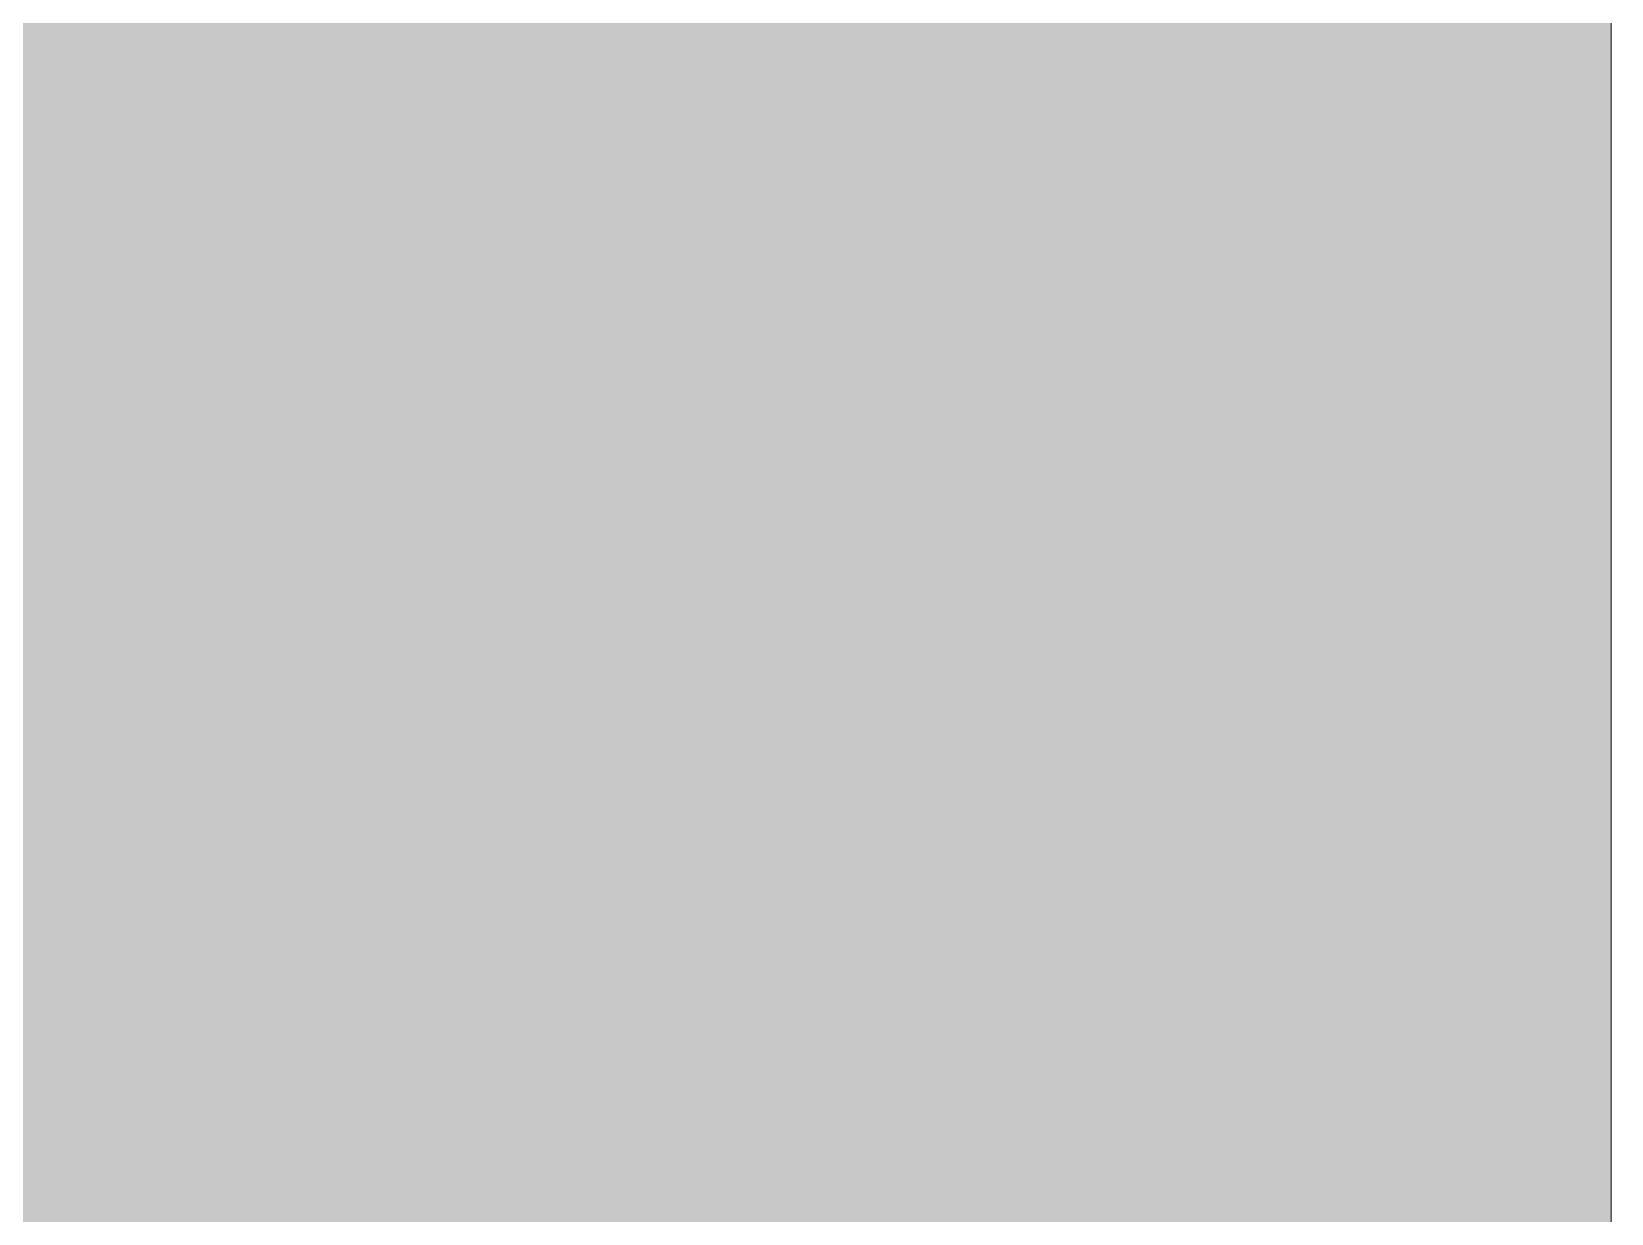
# Model space of a CAD drawing. Header units: millimetres. Extents: x 239748 to 326588, y -19262 to 5561.
# Drawn here: x 324420 to 325884, y -6513 to -5418 of the extents above; entities that cross this region are included whole.
import ezdxf

# ---------------------------------------------------------------- set-up
doc = ezdxf.new("R2010")
doc.units = ezdxf.units.MM
doc.header["$MEASUREMENT"] = 0
doc.layers.add('New_2D Drafting - General_Pen_No__1', color=7, linetype='Continuous', lineweight=13)
doc.layers.add('New_2D Drafting - General_Pen_No__61', color=7, linetype='Continuous', lineweight=20, true_color=0x6a6a6a)
doc.layers.add('New_Site & Landscape - Terrain_Pen_No__180', color=7, linetype='Continuous', lineweight=15, true_color=0xd6cda7)

msp = doc.modelspace()

# ---------------------------------------------------------------- hatches: boundary and pattern name
at = {"layer": 'New_2D Drafting - General_Pen_No__61', "linetype": 'Continuous', "lineweight": 20, "true_color": 0x6a6a6a}
h = msp.add_hatch(dxfattribs=at)
h.set_pattern_fill('Dashed_0002', color=251, style=0, pattern_type=2)
h.set_pattern_definition([(45, (649171.04, -4123.63), (-183.84776, 183.84776), [195, -65]), (45, (649171.04, -3939.78), (-183.84776, 183.84776), [195, -65])])
h.paths.add_polyline_path([(304790.6827, -4460.3759), (297360.3741, -4696.2383), (297432.4505, -19262.3247), (325883.6342, -19262.3247), (325883.2965, -4496.7853), (312832.5286, -4370.8818), (307073.8019, -4409.8695)])
at = {"layer": 'New_Site & Landscape - Terrain_Pen_No__180', "linetype": 'Continuous', "lineweight": 0, "true_color": 0x353329}
msp.add_hatch(color=250, dxfattribs=at).paths.add_polyline_path([(297432.4505, -19262.3247), (325883.6342, -19262.3247), (325883.6342, -4496.7884), (313274.2348, -4382.3441), (308962.5578, -4382.3438), (306735.3088, -4414.8025), (302168.1642, -4521.8361), (298486.9827, -4705.949), (297432.4505, -4713.9502)])

# ---------------------------------------------------------------- linework, layer by layer
at = {"layer": 'New_2D Drafting - General_Pen_No__1', "color": 7, "linetype": 'Continuous', "lineweight": 13, "flags": 128}
msp.add_lwpolyline([(304790.6827, -4460.3759), (297360.3741, -4696.2383), (297432.4505, -19262.3247), (325883.6342, -19262.3247), (325883.2965, -4496.7853), (312832.5286, -4370.8818), (307073.8019, -4409.8695)], close=True, dxfattribs=at)

doc.saveas('drawing.dxf')
